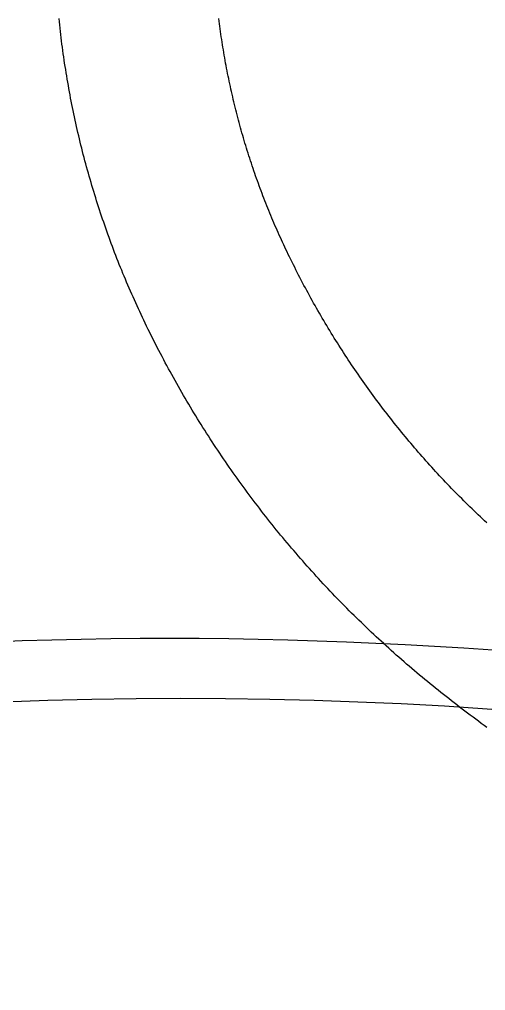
# Model space of a CAD drawing. Header units: millimetres. Extents: x 340 to 1003762, y 22 to 362022.
# Drawn here: x 613135.5 to 613212.4, y 290540.8 to 290701.3 of the extents above; entities that cross this region are included whole.
import ezdxf

# ---------------------------------------------------------------- set-up
doc = ezdxf.new("R2010")
doc.units = ezdxf.units.MM
for name, color, linetype in [('A-DEMOLICION SV', 40, 'Continuous'), ('LSBB_P_002 - PLANTA 1° NIVEL SALA DE VENTAS$0$A-ACTIVOS REUTILIZADOS', 7, 'Continuous'), ('LSBB_P_002 - PLANTA 1° NIVEL SALA DE VENTAS$0$A-Equipamiento acero inox', 8, 'Continuous'), ('LSBB_P_002 - PLANTA 1° NIVEL SALA DE VENTAS$0$A-TRAS-EQPM', 8, 'Continuous')]:
    doc.layers.add(name, color=color, linetype=linetype)

# ---------------------------------------------------------------- blocks, each defined once
blk = doc.blocks.new('LSBB_P_002 - PLANTA 1° NIVEL SALA DE VENTAS$0$A$C6D5A0C58')
at = {"layer": 'LSBB_P_002 - PLANTA 1° NIVEL SALA DE VENTAS$0$A-ACTIVOS REUTILIZADOS', "extrusion": (0, 0, -1)}
blk.add_ellipse((0, 0), major_axis=(0.28547, 0), ratio=0.388575, dxfattribs=at)
at = {"layer": 'LSBB_P_002 - PLANTA 1° NIVEL SALA DE VENTAS$0$A-ACTIVOS REUTILIZADOS'}
blk.add_open_spline([(0.29547, 0), (0.29547, -0.02104), (0.28278, -0.04087), (0.24067, -0.07375), (0.21084, -0.08755), (0.06929, -0.12912), (-0.08926, -0.12717), (-0.24535, -0.07478), (-0.28423, -0.04797), (-0.30273, 0.01896), (-0.27766, 0.05233), (-0.18797, 0.09871), (-0.12179, 0.11431), (0.05236, 0.12627), (0.16304, 0.11016), (0.26978, 0.05723), (0.29547, 0.03028), (0.29547, 0)], degree=3, knots=[0, 0, 0, 0, 0.461791, 0.461791, 0.923583, 0.923583, 2.283227, 2.283227, 3.034626, 3.034626, 3.786024, 3.786024, 4.537423, 4.537423, 5.618495, 5.618495, 6.283185, 6.283185, 6.283185, 6.283185], dxfattribs=at)
blk = doc.blocks.new('LSBB_P_002 - PLANTA 1° NIVEL SALA DE VENTAS$0$laminadora')
at = {"layer": 'LSBB_P_002 - PLANTA 1° NIVEL SALA DE VENTAS$0$A-TRAS-EQPM'}
for p, q in [((-175626.597, 30467.273), (-175626.591, 30467.316)), ((-175626.591, 30467.316), (-175626.586, 30467.36)), ((-175626.586, 30467.36), (-175626.58, 30467.404)), ((-175623.961, 30467.242), (-175623.955, 30467.295)), ((-175623.955, 30467.295), (-175623.95, 30467.347)), ((-175623.95, 30467.347), (-175623.944, 30467.4)), ((-175626.622, 30467.099), (-175626.615, 30467.143)), ((-175626.615, 30467.143), (-175626.609, 30467.186)), ((-175626.609, 30467.186), (-175626.603, 30467.229)), ((-175626.603, 30467.229), (-175626.597, 30467.273)), ((-175623.98, 30467.084), (-175623.973, 30467.136)), ((-175623.973, 30467.136), (-175623.967, 30467.189)), ((-175623.967, 30467.189), (-175623.961, 30467.242)), ((-175626.648, 30466.926), (-175626.642, 30466.969)), ((-175626.642, 30466.969), (-175626.635, 30467.012)), ((-175626.635, 30467.012), (-175626.628, 30467.056)), ((-175626.628, 30467.056), (-175626.622, 30467.099)), ((-175624, 30466.926), (-175623.993, 30466.978)), ((-175623.993, 30466.978), (-175623.986, 30467.031)), ((-175623.986, 30467.031), (-175623.98, 30467.084)), ((-175626.678, 30466.753), (-175626.67, 30466.796)), ((-175626.67, 30466.796), (-175626.663, 30466.839)), ((-175626.663, 30466.839), (-175626.656, 30466.882)), ((-175626.656, 30466.882), (-175626.648, 30466.926)), ((-175624.022, 30466.768), (-175624.014, 30466.82)), ((-175624.014, 30466.82), (-175624.007, 30466.873)), ((-175624.007, 30466.873), (-175624, 30466.926)), ((-175626.701, 30466.623), (-175626.693, 30466.666)), ((-175626.693, 30466.666), (-175626.686, 30466.709)), ((-175626.686, 30466.709), (-175626.678, 30466.753)), ((-175624.045, 30466.61), (-175624.037, 30466.663)), ((-175624.037, 30466.663), (-175624.03, 30466.715)), ((-175624.03, 30466.715), (-175624.022, 30466.768)), ((-175626.735, 30466.451), (-175626.726, 30466.494)), ((-175626.726, 30466.494), (-175626.718, 30466.537)), ((-175626.718, 30466.537), (-175626.71, 30466.58)), ((-175626.71, 30466.58), (-175626.701, 30466.623)), ((-175624.071, 30466.453), (-175624.062, 30466.505)), ((-175624.062, 30466.505), (-175624.054, 30466.558)), ((-175624.054, 30466.558), (-175624.045, 30466.61)), ((-175626.771, 30466.279), (-175626.762, 30466.322)), ((-175626.762, 30466.322), (-175626.753, 30466.365)), ((-175626.753, 30466.365), (-175626.744, 30466.408)), ((-175626.744, 30466.408), (-175626.735, 30466.451)), ((-175624.098, 30466.296), (-175624.089, 30466.348)), ((-175624.089, 30466.348), (-175624.08, 30466.401)), ((-175624.08, 30466.401), (-175624.071, 30466.453)), ((-175626.8, 30466.15), (-175626.79, 30466.193)), ((-175626.79, 30466.193), (-175626.781, 30466.236)), ((-175626.781, 30466.236), (-175626.771, 30466.279)), ((-175624.126, 30466.139), (-175624.117, 30466.192)), ((-175624.117, 30466.192), (-175624.107, 30466.244)), ((-175624.107, 30466.244), (-175624.098, 30466.296)), ((-175626.84, 30465.98), (-175626.83, 30466.022)), ((-175626.83, 30466.022), (-175626.82, 30466.065)), ((-175626.82, 30466.065), (-175626.81, 30466.108)), ((-175626.81, 30466.108), (-175626.8, 30466.15)), ((-175624.156, 30465.983), (-175624.146, 30466.035)), ((-175624.146, 30466.035), (-175624.136, 30466.087)), ((-175624.136, 30466.087), (-175624.126, 30466.139)), ((-175626.883, 30465.809), (-175626.872, 30465.852)), ((-175626.872, 30465.852), (-175626.861, 30465.894)), ((-175626.861, 30465.894), (-175626.85, 30465.937)), ((-175626.85, 30465.937), (-175626.84, 30465.98)), ((-175624.188, 30465.827), (-175624.178, 30465.879)), ((-175624.178, 30465.879), (-175624.167, 30465.931)), ((-175624.167, 30465.931), (-175624.156, 30465.983)), ((-175626.928, 30465.64), (-175626.916, 30465.682)), ((-175626.916, 30465.682), (-175626.905, 30465.724)), ((-175626.905, 30465.724), (-175626.894, 30465.767)), ((-175626.894, 30465.767), (-175626.883, 30465.809)), ((-175624.233, 30465.619), (-175624.222, 30465.671)), ((-175624.222, 30465.671), (-175624.211, 30465.723)), ((-175624.211, 30465.723), (-175624.199, 30465.775)), ((-175624.199, 30465.775), (-175624.188, 30465.827)), ((-175626.975, 30465.471), (-175626.963, 30465.513)), ((-175626.963, 30465.513), (-175626.951, 30465.555)), ((-175626.951, 30465.555), (-175626.939, 30465.597)), ((-175626.939, 30465.597), (-175626.928, 30465.64)), ((-175624.269, 30465.464), (-175624.257, 30465.516)), ((-175624.257, 30465.516), (-175624.245, 30465.568)), ((-175624.245, 30465.568), (-175624.233, 30465.619)), ((-175627.012, 30465.344), (-175627, 30465.386)), ((-175627, 30465.386), (-175626.987, 30465.428)), ((-175626.987, 30465.428), (-175626.975, 30465.471)), ((-175624.306, 30465.309), (-175624.294, 30465.361)), ((-175624.294, 30465.361), (-175624.281, 30465.412)), ((-175624.281, 30465.412), (-175624.269, 30465.464)), ((-175627.064, 30465.177), (-175627.051, 30465.218)), ((-175627.051, 30465.218), (-175627.038, 30465.26)), ((-175627.038, 30465.26), (-175627.025, 30465.302)), ((-175627.025, 30465.302), (-175627.012, 30465.344)), ((-175624.345, 30465.155), (-175624.332, 30465.206)), ((-175624.332, 30465.206), (-175624.319, 30465.258)), ((-175624.319, 30465.258), (-175624.306, 30465.309)), ((-175627.118, 30465.009), (-175627.104, 30465.051)), ((-175627.104, 30465.051), (-175627.09, 30465.093)), ((-175627.09, 30465.093), (-175627.077, 30465.135)), ((-175627.077, 30465.135), (-175627.064, 30465.177)), ((-175624.386, 30465.001), (-175624.372, 30465.052)), ((-175624.372, 30465.052), (-175624.359, 30465.103)), ((-175624.359, 30465.103), (-175624.345, 30465.155)), ((-175627.174, 30464.843), (-175627.16, 30464.885)), ((-175627.16, 30464.885), (-175627.146, 30464.926)), ((-175627.146, 30464.926), (-175627.132, 30464.968)), ((-175627.132, 30464.968), (-175627.118, 30465.009)), ((-175624.428, 30464.847), (-175624.414, 30464.898)), ((-175624.414, 30464.898), (-175624.4, 30464.95)), ((-175624.4, 30464.95), (-175624.386, 30465.001)), ((-175627.233, 30464.678), (-175627.218, 30464.719)), ((-175627.218, 30464.719), (-175627.203, 30464.76)), ((-175627.203, 30464.76), (-175627.188, 30464.802)), ((-175627.188, 30464.802), (-175627.174, 30464.843)), ((-175624.472, 30464.694), (-175624.457, 30464.745)), ((-175624.457, 30464.745), (-175624.443, 30464.796)), ((-175624.443, 30464.796), (-175624.428, 30464.847)), ((-175627.294, 30464.513), (-175627.278, 30464.554)), ((-175627.278, 30464.554), (-175627.263, 30464.595)), ((-175627.263, 30464.595), (-175627.248, 30464.636)), ((-175627.248, 30464.636), (-175627.233, 30464.678)), ((-175624.518, 30464.541), (-175624.502, 30464.592)), ((-175624.502, 30464.592), (-175624.487, 30464.643)), ((-175624.487, 30464.643), (-175624.472, 30464.694)), ((-175627.357, 30464.349), (-175627.341, 30464.39)), ((-175627.341, 30464.39), (-175627.325, 30464.431)), ((-175627.325, 30464.431), (-175627.309, 30464.472)), ((-175627.309, 30464.472), (-175627.294, 30464.513)), ((-175624.581, 30464.339), (-175624.565, 30464.389)), ((-175624.565, 30464.389), (-175624.549, 30464.44)), ((-175624.549, 30464.44), (-175624.533, 30464.491)), ((-175624.533, 30464.491), (-175624.518, 30464.541)), ((-175627.422, 30464.186), (-175627.406, 30464.227)), ((-175627.406, 30464.227), (-175627.389, 30464.268)), ((-175627.389, 30464.268), (-175627.373, 30464.309)), ((-175627.373, 30464.309), (-175627.357, 30464.349)), ((-175624.63, 30464.187), (-175624.613, 30464.238)), ((-175624.613, 30464.238), (-175624.597, 30464.288)), ((-175624.597, 30464.288), (-175624.581, 30464.339)), ((-175627.473, 30464.065), (-175627.456, 30464.105)), ((-175627.456, 30464.105), (-175627.439, 30464.146)), ((-175627.439, 30464.146), (-175627.422, 30464.186)), ((-175624.681, 30464.036), (-175624.664, 30464.086)), ((-175624.664, 30464.086), (-175624.647, 30464.137)), ((-175624.647, 30464.137), (-175624.63, 30464.187)), ((-175627.542, 30463.904), (-175627.525, 30463.944)), ((-175627.525, 30463.944), (-175627.507, 30463.984)), ((-175627.507, 30463.984), (-175627.49, 30464.025)), ((-175627.49, 30464.025), (-175627.473, 30464.065)), ((-175624.733, 30463.886), (-175624.715, 30463.936)), ((-175624.715, 30463.936), (-175624.698, 30463.986)), ((-175624.698, 30463.986), (-175624.681, 30464.036)), ((-175627.614, 30463.744), (-175627.596, 30463.784)), ((-175627.596, 30463.784), (-175627.578, 30463.824)), ((-175627.578, 30463.824), (-175627.56, 30463.864)), ((-175627.56, 30463.864), (-175627.542, 30463.904)), ((-175624.787, 30463.736), (-175624.769, 30463.786)), ((-175624.769, 30463.786), (-175624.751, 30463.836)), ((-175624.751, 30463.836), (-175624.733, 30463.886)), ((-175627.688, 30463.584), (-175627.669, 30463.624)), ((-175627.669, 30463.624), (-175627.651, 30463.664)), ((-175627.651, 30463.664), (-175627.632, 30463.704)), ((-175627.632, 30463.704), (-175627.614, 30463.744)), ((-175624.861, 30463.537), (-175624.843, 30463.587)), ((-175624.843, 30463.587), (-175624.824, 30463.636)), ((-175624.824, 30463.636), (-175624.805, 30463.686)), ((-175624.805, 30463.686), (-175624.787, 30463.736)), ((-175627.768, 30463.419), (-175627.747, 30463.462)), ((-175627.747, 30463.462), (-175627.726, 30463.505)), ((-175627.726, 30463.505), (-175627.707, 30463.545)), ((-175627.707, 30463.545), (-175627.688, 30463.584)), ((-175624.919, 30463.388), (-175624.9, 30463.438)), ((-175624.9, 30463.438), (-175624.88, 30463.487)), ((-175624.88, 30463.487), (-175624.861, 30463.537)), ((-175627.853, 30463.248), (-175627.832, 30463.291)), ((-175627.832, 30463.291), (-175627.81, 30463.334)), ((-175627.81, 30463.334), (-175627.789, 30463.376)), ((-175627.789, 30463.376), (-175627.768, 30463.419)), ((-175624.978, 30463.241), (-175624.958, 30463.29)), ((-175624.958, 30463.29), (-175624.939, 30463.339)), ((-175624.939, 30463.339), (-175624.919, 30463.388)), ((-175627.941, 30463.078), (-175627.918, 30463.12)), ((-175627.918, 30463.12), (-175627.897, 30463.163)), ((-175627.897, 30463.163), (-175627.875, 30463.205)), ((-175627.875, 30463.205), (-175627.853, 30463.248)), ((-175625.039, 30463.093), (-175625.019, 30463.142)), ((-175625.019, 30463.142), (-175624.998, 30463.191)), ((-175624.998, 30463.191), (-175624.978, 30463.241)), ((-175628.03, 30462.909), (-175628.008, 30462.951)), ((-175628.008, 30462.951), (-175627.985, 30462.993)), ((-175627.985, 30462.993), (-175627.963, 30463.036)), ((-175627.963, 30463.036), (-175627.941, 30463.078)), ((-175625.122, 30462.898), (-175625.101, 30462.947)), ((-175625.101, 30462.947), (-175625.08, 30462.995)), ((-175625.08, 30462.995), (-175625.06, 30463.044)), ((-175625.06, 30463.044), (-175625.039, 30463.093)), ((-175628.122, 30462.741), (-175628.099, 30462.783)), ((-175628.099, 30462.783), (-175628.076, 30462.825)), ((-175628.076, 30462.825), (-175628.053, 30462.867)), ((-175628.053, 30462.867), (-175628.03, 30462.909)), ((-175625.187, 30462.752), (-175625.165, 30462.801)), ((-175625.165, 30462.801), (-175625.144, 30462.849)), ((-175625.144, 30462.849), (-175625.122, 30462.898)), ((-175628.192, 30462.616), (-175628.169, 30462.658)), ((-175628.169, 30462.658), (-175628.145, 30462.7)), ((-175628.145, 30462.7), (-175628.122, 30462.741)), ((-175625.253, 30462.607), (-175625.231, 30462.655)), ((-175625.231, 30462.655), (-175625.209, 30462.704)), ((-175625.209, 30462.704), (-175625.187, 30462.752)), ((-175628.288, 30462.451), (-175628.264, 30462.492)), ((-175628.264, 30462.492), (-175628.24, 30462.533)), ((-175628.24, 30462.533), (-175628.216, 30462.575)), ((-175628.216, 30462.575), (-175628.192, 30462.616)), ((-175625.343, 30462.415), (-175625.32, 30462.463)), ((-175625.32, 30462.463), (-175625.297, 30462.511)), ((-175625.297, 30462.511), (-175625.275, 30462.559)), ((-175625.275, 30462.559), (-175625.253, 30462.607)), ((-175628.385, 30462.286), (-175628.361, 30462.327)), ((-175628.361, 30462.327), (-175628.336, 30462.368)), ((-175628.336, 30462.368), (-175628.312, 30462.41)), ((-175628.312, 30462.41), (-175628.288, 30462.451)), ((-175625.415, 30462.266), (-175625.39, 30462.316)), ((-175625.39, 30462.316), (-175625.366, 30462.367)), ((-175625.366, 30462.367), (-175625.343, 30462.415)), ((-175628.485, 30462.123), (-175628.46, 30462.164)), ((-175628.46, 30462.164), (-175628.435, 30462.205)), ((-175628.435, 30462.205), (-175628.41, 30462.246)), ((-175628.41, 30462.246), (-175628.385, 30462.286)), ((-175625.49, 30462.115), (-175625.465, 30462.165)), ((-175625.465, 30462.165), (-175625.44, 30462.215)), ((-175625.44, 30462.215), (-175625.415, 30462.266)), ((-175628.587, 30461.962), (-175628.561, 30462.002)), ((-175628.561, 30462.002), (-175628.536, 30462.042)), ((-175628.536, 30462.042), (-175628.511, 30462.083)), ((-175628.511, 30462.083), (-175628.485, 30462.123)), ((-175625.566, 30461.964), (-175625.541, 30462.014)), ((-175625.541, 30462.014), (-175625.515, 30462.065)), ((-175625.515, 30462.065), (-175625.49, 30462.115)), ((-175628.691, 30461.801), (-175628.665, 30461.841)), ((-175628.665, 30461.841), (-175628.639, 30461.881)), ((-175628.639, 30461.881), (-175628.613, 30461.921)), ((-175628.613, 30461.921), (-175628.587, 30461.962)), ((-175625.644, 30461.815), (-175625.618, 30461.865)), ((-175625.618, 30461.865), (-175625.592, 30461.914)), ((-175625.592, 30461.914), (-175625.566, 30461.964)), ((-175628.797, 30461.642), (-175628.77, 30461.682)), ((-175628.77, 30461.682), (-175628.744, 30461.721)), ((-175628.744, 30461.721), (-175628.717, 30461.761)), ((-175628.717, 30461.761), (-175628.691, 30461.801)), ((-175625.75, 30461.616), (-175625.724, 30461.666)), ((-175625.724, 30461.666), (-175625.697, 30461.715)), ((-175625.697, 30461.715), (-175625.671, 30461.765)), ((-175625.671, 30461.765), (-175625.644, 30461.815)), ((-175628.905, 30461.484), (-175628.878, 30461.524)), ((-175628.878, 30461.524), (-175628.851, 30461.563)), ((-175628.851, 30461.563), (-175628.824, 30461.602)), ((-175628.824, 30461.602), (-175628.797, 30461.642)), ((-175625.832, 30461.469), (-175625.804, 30461.518)), ((-175625.804, 30461.518), (-175625.777, 30461.567)), ((-175625.777, 30461.567), (-175625.75, 30461.616)), ((-175629.015, 30461.328), (-175628.988, 30461.367)), ((-175628.988, 30461.367), (-175628.96, 30461.406)), ((-175628.96, 30461.406), (-175628.933, 30461.445)), ((-175628.933, 30461.445), (-175628.905, 30461.484)), ((-175625.914, 30461.322), (-175625.887, 30461.37)), ((-175625.887, 30461.37), (-175625.859, 30461.419)), ((-175625.859, 30461.419), (-175625.832, 30461.469)), ((-175629.127, 30461.173), (-175629.099, 30461.212)), ((-175629.099, 30461.212), (-175629.071, 30461.25)), ((-175629.071, 30461.25), (-175629.043, 30461.289)), ((-175629.043, 30461.289), (-175629.015, 30461.328)), ((-175625.998, 30461.175), (-175625.97, 30461.224)), ((-175625.97, 30461.224), (-175625.942, 30461.273)), ((-175625.942, 30461.273), (-175625.914, 30461.322)), ((-175629.27, 30460.981), (-175629.241, 30461.02)), ((-175629.241, 30461.02), (-175629.213, 30461.058)), ((-175629.213, 30461.058), (-175629.184, 30461.096)), ((-175629.184, 30461.096), (-175629.156, 30461.134)), ((-175629.156, 30461.134), (-175629.127, 30461.173)), ((-175626.113, 30460.982), (-175626.084, 30461.03)), ((-175626.084, 30461.03), (-175626.055, 30461.078)), ((-175626.055, 30461.078), (-175626.027, 30461.127)), ((-175626.027, 30461.127), (-175625.998, 30461.175)), ((-175629.387, 30460.83), (-175629.357, 30460.868)), ((-175629.357, 30460.868), (-175629.328, 30460.905)), ((-175629.328, 30460.905), (-175629.299, 30460.943)), ((-175629.299, 30460.943), (-175629.27, 30460.981)), ((-175626.2, 30460.837), (-175626.171, 30460.885)), ((-175626.171, 30460.885), (-175626.142, 30460.933)), ((-175626.142, 30460.933), (-175626.113, 30460.982)), ((-175629.505, 30460.68), (-175629.475, 30460.717)), ((-175629.475, 30460.717), (-175629.446, 30460.755)), ((-175629.446, 30460.755), (-175629.416, 30460.792)), ((-175629.416, 30460.792), (-175629.387, 30460.83)), ((-175626.289, 30460.694), (-175626.259, 30460.741)), ((-175626.259, 30460.741), (-175626.229, 30460.789)), ((-175626.229, 30460.789), (-175626.2, 30460.837)), ((-175629.626, 30460.531), (-175629.595, 30460.568)), ((-175629.595, 30460.568), (-175629.565, 30460.605)), ((-175629.565, 30460.605), (-175629.535, 30460.642)), ((-175629.535, 30460.642), (-175629.505, 30460.68)), ((-175626.409, 30460.504), (-175626.379, 30460.551)), ((-175626.379, 30460.551), (-175626.349, 30460.599)), ((-175626.349, 30460.599), (-175626.319, 30460.646)), ((-175626.319, 30460.646), (-175626.289, 30460.694)), ((-175629.779, 30460.348), (-175629.748, 30460.384)), ((-175629.748, 30460.384), (-175629.717, 30460.421)), ((-175629.717, 30460.421), (-175629.686, 30460.457)), ((-175629.686, 30460.457), (-175629.656, 30460.494)), ((-175629.656, 30460.494), (-175629.626, 30460.531)), ((-175626.501, 30460.362), (-175626.47, 30460.409)), ((-175626.47, 30460.409), (-175626.44, 30460.457)), ((-175626.44, 30460.457), (-175626.409, 30460.504)), ((-175629.903, 30460.203), (-175629.872, 30460.239)), ((-175629.872, 30460.239), (-175629.841, 30460.275)), ((-175629.841, 30460.275), (-175629.81, 30460.311)), ((-175629.81, 30460.311), (-175629.779, 30460.348)), ((-175626.626, 30460.175), (-175626.595, 30460.222)), ((-175626.595, 30460.222), (-175626.563, 30460.269)), ((-175626.563, 30460.269), (-175626.532, 30460.315)), ((-175626.532, 30460.315), (-175626.501, 30460.362)), ((-175630.062, 30460.024), (-175630.03, 30460.059)), ((-175630.03, 30460.059), (-175629.998, 30460.095)), ((-175629.998, 30460.095), (-175629.966, 30460.131)), ((-175629.966, 30460.131), (-175629.935, 30460.167)), ((-175629.935, 30460.167), (-175629.903, 30460.203)), ((-175626.721, 30460.036), (-175626.689, 30460.082)), ((-175626.689, 30460.082), (-175626.657, 30460.129)), ((-175626.657, 30460.129), (-175626.626, 30460.175)), ((-175630.191, 30459.882), (-175630.158, 30459.918)), ((-175630.158, 30459.918), (-175630.126, 30459.953)), ((-175630.126, 30459.953), (-175630.094, 30459.988)), ((-175630.094, 30459.988), (-175630.062, 30460.024)), ((-175626.85, 30459.852), (-175626.817, 30459.897)), ((-175626.817, 30459.897), (-175626.785, 30459.943)), ((-175626.785, 30459.943), (-175626.753, 30459.99)), ((-175626.753, 30459.99), (-175626.721, 30460.036)), ((-175630.354, 30459.708), (-175630.321, 30459.743)), ((-175630.321, 30459.743), (-175630.288, 30459.778)), ((-175630.288, 30459.778), (-175630.256, 30459.812)), ((-175630.256, 30459.812), (-175630.223, 30459.847)), ((-175630.223, 30459.847), (-175630.191, 30459.882)), ((-175626.948, 30459.714), (-175626.915, 30459.76)), ((-175626.915, 30459.76), (-175626.883, 30459.806)), ((-175626.883, 30459.806), (-175626.85, 30459.852)), ((-175630.487, 30459.571), (-175630.453, 30459.605)), ((-175630.453, 30459.605), (-175630.42, 30459.639)), ((-175630.42, 30459.639), (-175630.387, 30459.674)), ((-175630.387, 30459.674), (-175630.354, 30459.708)), ((-175627.081, 30459.533), (-175627.048, 30459.578)), ((-175627.048, 30459.578), (-175627.014, 30459.623)), ((-175627.014, 30459.623), (-175626.981, 30459.669)), ((-175626.981, 30459.669), (-175626.948, 30459.714)), ((-175630.655, 30459.401), (-175630.621, 30459.435)), ((-175630.621, 30459.435), (-175630.588, 30459.469)), ((-175630.588, 30459.469), (-175630.554, 30459.502)), ((-175630.554, 30459.502), (-175630.52, 30459.536)), ((-175630.52, 30459.536), (-175630.487, 30459.571)), ((-175627.182, 30459.398), (-175627.149, 30459.443)), ((-175627.149, 30459.443), (-175627.115, 30459.488)), ((-175627.115, 30459.488), (-175627.081, 30459.533)), ((-175630.827, 30459.234), (-175630.792, 30459.267)), ((-175630.792, 30459.267), (-175630.758, 30459.301)), ((-175630.758, 30459.301), (-175630.723, 30459.334)), ((-175630.723, 30459.334), (-175630.689, 30459.367)), ((-175630.689, 30459.367), (-175630.655, 30459.401)), ((-175627.32, 30459.22), (-175627.285, 30459.264)), ((-175627.285, 30459.264), (-175627.251, 30459.309)), ((-175627.251, 30459.309), (-175627.217, 30459.353)), ((-175627.217, 30459.353), (-175627.182, 30459.398)), ((-175631, 30459.07), (-175630.965, 30459.103)), ((-175630.965, 30459.103), (-175630.931, 30459.136)), ((-175630.931, 30459.136), (-175630.896, 30459.168)), ((-175630.896, 30459.168), (-175630.861, 30459.201)), ((-175630.861, 30459.201), (-175630.827, 30459.234)), ((-175627.424, 30459.087), (-175627.389, 30459.131)), ((-175627.389, 30459.131), (-175627.354, 30459.175)), ((-175627.354, 30459.175), (-175627.32, 30459.22)), ((-175627.565, 30458.912), (-175627.529, 30458.956)), ((-175627.529, 30458.956), (-175627.494, 30458.999)), ((-175627.494, 30458.999), (-175627.459, 30459.043)), ((-175627.459, 30459.043), (-175627.424, 30459.087)), ((-175627.708, 30458.739), (-175627.672, 30458.782)), ((-175627.672, 30458.782), (-175627.636, 30458.825)), ((-175627.636, 30458.825), (-175627.6, 30458.868)), ((-175627.6, 30458.868), (-175627.565, 30458.912)), ((-175627.817, 30458.61), (-175627.781, 30458.653)), ((-175627.781, 30458.653), (-175627.744, 30458.695)), ((-175627.744, 30458.695), (-175627.708, 30458.739)), ((-175627.964, 30458.44), (-175627.927, 30458.482)), ((-175627.927, 30458.482), (-175627.89, 30458.524)), ((-175627.89, 30458.524), (-175627.854, 30458.567)), ((-175627.854, 30458.567), (-175627.817, 30458.61)), ((-175628.114, 30458.271), (-175628.076, 30458.313)), ((-175628.076, 30458.313), (-175628.039, 30458.355)), ((-175628.039, 30458.355), (-175628.001, 30458.397)), ((-175628.001, 30458.397), (-175627.964, 30458.44)), ((-175628.265, 30458.105), (-175628.227, 30458.147)), ((-175628.227, 30458.147), (-175628.189, 30458.188)), ((-175628.189, 30458.188), (-175628.151, 30458.23)), ((-175628.151, 30458.23), (-175628.114, 30458.271)), ((-175628.419, 30457.941), (-175628.38, 30457.982)), ((-175628.38, 30457.982), (-175628.342, 30458.023)), ((-175628.342, 30458.023), (-175628.303, 30458.064)), ((-175628.303, 30458.064), (-175628.265, 30458.105)), ((-175628.574, 30457.779), (-175628.535, 30457.819)), ((-175628.535, 30457.819), (-175628.496, 30457.859)), ((-175628.496, 30457.859), (-175628.457, 30457.9)), ((-175628.457, 30457.9), (-175628.419, 30457.941)), ((-175628.732, 30457.618), (-175628.693, 30457.658)), ((-175628.693, 30457.658), (-175628.653, 30457.698)), ((-175628.653, 30457.698), (-175628.614, 30457.738)), ((-175628.614, 30457.738), (-175628.574, 30457.779)), ((-175628.892, 30457.46), (-175628.852, 30457.499)), ((-175628.852, 30457.499), (-175628.812, 30457.539)), ((-175628.812, 30457.539), (-175628.772, 30457.579)), ((-175628.772, 30457.579), (-175628.732, 30457.618)), ((-175629.054, 30457.304), (-175629.013, 30457.343)), ((-175629.013, 30457.343), (-175628.973, 30457.382)), ((-175628.973, 30457.382), (-175628.932, 30457.421)), ((-175628.932, 30457.421), (-175628.892, 30457.46)), ((-175629.218, 30457.15), (-175629.177, 30457.188)), ((-175629.177, 30457.188), (-175629.136, 30457.227)), ((-175629.136, 30457.227), (-175629.095, 30457.265)), ((-175629.095, 30457.265), (-175629.054, 30457.304)), ((-175629.384, 30456.998), (-175629.342, 30457.036)), ((-175629.342, 30457.036), (-175629.301, 30457.074)), ((-175629.301, 30457.074), (-175629.259, 30457.112)), ((-175629.259, 30457.112), (-175629.218, 30457.15)), ((-175629.594, 30456.811), (-175629.552, 30456.848)), ((-175629.552, 30456.848), (-175629.509, 30456.885)), ((-175629.509, 30456.885), (-175629.467, 30456.923)), ((-175629.467, 30456.923), (-175629.425, 30456.96)), ((-175629.425, 30456.96), (-175629.384, 30456.998)), ((-175629.764, 30456.664), (-175629.721, 30456.7)), ((-175629.721, 30456.7), (-175629.679, 30456.737)), ((-175629.679, 30456.737), (-175629.636, 30456.774)), ((-175629.636, 30456.774), (-175629.594, 30456.811)), ((-175629.936, 30456.519), (-175629.893, 30456.555)), ((-175629.893, 30456.555), (-175629.85, 30456.591)), ((-175629.85, 30456.591), (-175629.807, 30456.627)), ((-175629.807, 30456.627), (-175629.764, 30456.664)), ((-175630.153, 30456.34), (-175630.11, 30456.376)), ((-175630.11, 30456.376), (-175630.066, 30456.411)), ((-175630.066, 30456.411), (-175630.023, 30456.447)), ((-175630.023, 30456.447), (-175629.979, 30456.483)), ((-175629.979, 30456.483), (-175629.936, 30456.519)), ((-175630.329, 30456.199), (-175630.285, 30456.234)), ((-175630.285, 30456.234), (-175630.241, 30456.269)), ((-175630.241, 30456.269), (-175630.197, 30456.305)), ((-175630.197, 30456.305), (-175630.153, 30456.34)), ((-175630.551, 30456.026), (-175630.506, 30456.061)), ((-175630.506, 30456.061), (-175630.462, 30456.095)), ((-175630.462, 30456.095), (-175630.417, 30456.13)), ((-175630.417, 30456.13), (-175630.373, 30456.165)), ((-175630.373, 30456.165), (-175630.329, 30456.199)), ((-175630.775, 30455.857), (-175630.73, 30455.89)), ((-175630.73, 30455.89), (-175630.685, 30455.924)), ((-175630.685, 30455.924), (-175630.64, 30455.958)), ((-175630.64, 30455.958), (-175630.595, 30455.992)), ((-175630.595, 30455.992), (-175630.551, 30456.026)), ((-175631.002, 30455.69), (-175630.956, 30455.723)), ((-175630.956, 30455.723), (-175630.911, 30455.756)), ((-175630.911, 30455.756), (-175630.865, 30455.79)), ((-175630.865, 30455.79), (-175630.82, 30455.823)), ((-175630.82, 30455.823), (-175630.775, 30455.857))]:
    blk.add_line(p, q, dxfattribs=at)
blk = doc.blocks.new('LSBB_P_002 - PLANTA 1° NIVEL SALA DE VENTAS', base_point=(223.56961, 14.22023))
at = {"layer": 'LSBB_P_002 - PLANTA 1° NIVEL SALA DE VENTAS$0$A-ACTIVOS REUTILIZADOS'}
blk.add_blockref('LSBB_P_002 - PLANTA 1° NIVEL SALA DE VENTAS$0$A$C6D5A0C58', (836.38081, 304.58683), dxfattribs=at)
at = {"layer": 'LSBB_P_002 - PLANTA 1° NIVEL SALA DE VENTAS$0$A-Equipamiento acero inox', "xscale": -0.010000000000578, "yscale": 0.010000000000578, "zscale": 0.010000000000578}
blk.add_blockref('LSBB_P_002 - PLANTA 1° NIVEL SALA DE VENTAS$0$laminadora', (-919.87874, 0.1361), dxfattribs=at)

msp = doc.modelspace()

# ---------------------------------------------------------------- block references
at = {"layer": 'A-DEMOLICION SV', "xscale": 1000, "yscale": 1000, "zscale": 1000}
msp.add_blockref('LSBB_P_002 - PLANTA 1° NIVEL SALA DE VENTAS', (350.92, 111.52), dxfattribs=at)

doc.saveas('drawing.dxf')
